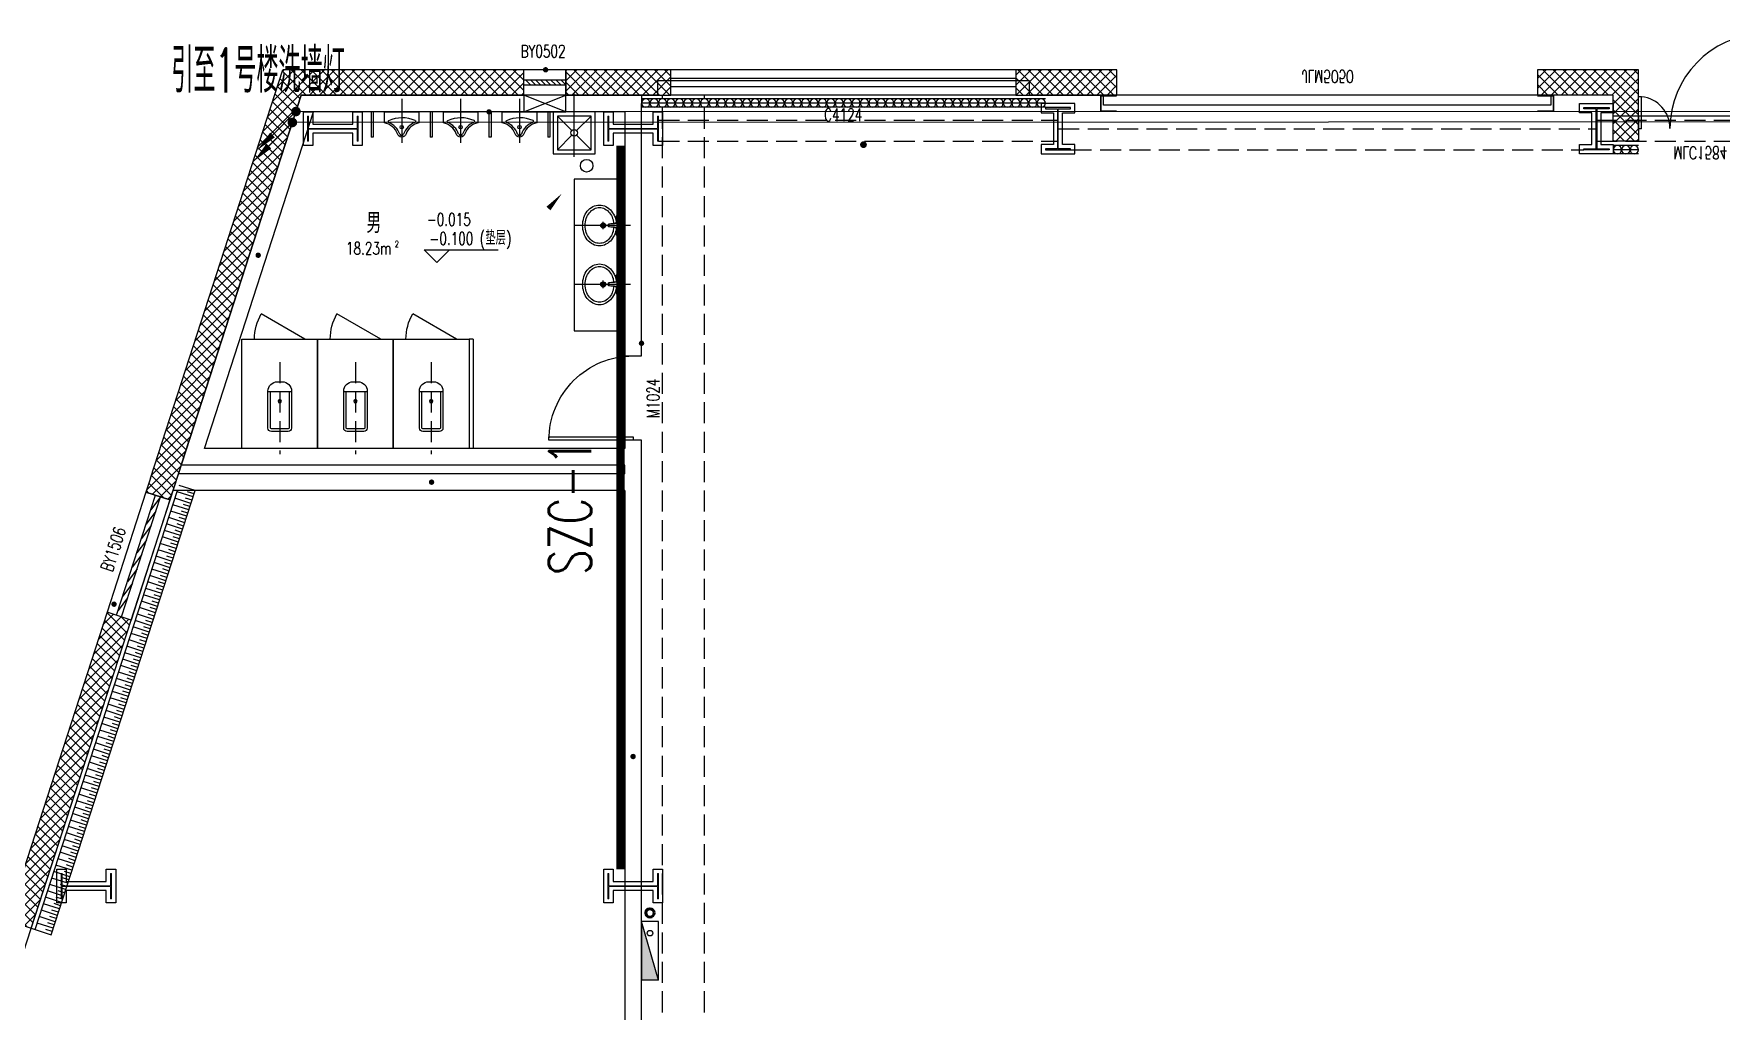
# Model space of a CAD drawing. Extents: x -474411 to 577939, y 0 to 1014176.
# Drawn here: x -234078 to -214020, y 821333 to 832948 of the extents above; entities that cross this region are included whole.
import ezdxf
from ezdxf.enums import TextEntityAlignment as Align

# ---------------------------------------------------------------- set-up
doc = ezdxf.new("R2010")
doc.units = 0
doc.header["$LTSCALE"] = 1000
doc.header["$MEASUREMENT"] = 0
for name, pattern in [('10平面$0$DASH', [0.35, 0.25, -0.1]), ('10平面$1$DOTE', [2.42, 2, -0.2, 0.02, -0.2]), ('CENTER', [2, 1.25, -0.25, 0.25, -0.25]), ('DASH', [0.35, 0.25, -0.1]), ('DOTE', [2.42, 2, -0.2, 0.02, -0.2])]:
    doc.linetypes.add(name, pattern=pattern)
doc.layers.get('Defpoints').update_dxf_attribs({"color": 210})
for name, color, linetype, lineweight in [('.灯具', 3, 'Continuous', 25), ('LG-ZF消防', 1, 'Continuous', 60), ('S-col', 2, 'Continuous', 0), ('THIN', 7, 'Continuous', 0), ('柱间支撑', 6, 'CENTER', 0)]:
    doc.layers.add(name, color=color, linetype=linetype, lineweight=lineweight)
for name, color, linetype in [('10平面$0$WINDOW', 4, 'Continuous'), ('10平面$0$WINDOW_TEXT', 7, 'Continuous'), ('10平面$1$A-AXIS-DOTE', 14, '10平面$1$DOTE'), ('A-AXIS-DOTE', 14, 'DOTE'), ('A-AXIS-DP', 126, 'Continuous'), ('A-AXIS-SYMB', 3, 'Continuous'), ('A-HATCH-2', 251, 'Continuous'), ('A-LIN-V', 9, 'Continuous'), ('A-SFCE', 30, 'Continuous'), ('A-WC', 223, 'Continuous'), ('A-WINDOW', 140, 'Continuous'), ('AS-WALL', 40, 'Continuous'), ('AS-结构边线层', 200, 'Continuous'), ('DIM_SYMB', 3, 'Continuous'), ('LWIRE', 4, 'Continuous'), ('PUB_HATCH', 8, 'Continuous'), ('PUB_TEXT', 7, 'Continuous'), ('SB_ZF消火栓', 10, 'Continuous'), ('建-房间', 7, 'Continuous'), ('建-标高', 3, 'Continuous'), ('建-窗', 4, 'Continuous'), ('建-门', 4, 'Continuous'), ('建-门窗编号', 7, 'Continuous'), ('照明-灯具', 3, 'Continuous')]:
    doc.layers.add(name, color=color, linetype=linetype)
doc.styles.add('10平面$0$_TCH_WINDOW', font='SIMPLEX', dxfattribs={"height": 3.5, "bigfont": 'GBCBIG'})
doc.styles.add('_TEL_DIM', font='SIMPLEX', dxfattribs={"width": 0.8, "height": 3.5, "bigfont": 'HZTXT'})
doc.styles.add('A-AREA', font='SIMPLEX', dxfattribs={"bigfont": 'GBCBIG'})
doc.styles.add('A-STANDARD', font='SIMPLEX', dxfattribs={"bigfont": 'GBCBIG'})
doc.styles.add('A-WIN-LABEL', font='SIMPLEX', dxfattribs={"bigfont": 'GBCBIG'})
doc.styles.get("Standard").update_dxf_attribs({"font": 'gbenor.shx', "bigfont": 'gbcbig.shx'})
doc.styles.add('TSSD_Rein', font='tj-romans1.shx', dxfattribs={"width": 0.7, "bigfont": 'tj-hztxt.shx'})
pattern_1 = [(45, (60, 0), (-60.000061, 60.000061), []), (135, (60, 0), (-60.000061, -60.000061), [])]

# ---------------------------------------------------------------- blocks, each defined once
blk = doc.blocks.new('厕卫')
at = {"layer": 'A-AXIS-DOTE', "color": 8, "linetype": 'DASH'}
blk.add_line((50, -823), (50, 272), dxfattribs=at)
at = {"layer": 'A-WC', "color": 8}
for p, q in [((-60, -40), (-60, -470)), ((150, -30), (-50, -30)), ((160, -470), (160, -40)), ((190, -470), (-90, -470)), ((350, -1097), (-170, -1397))]:
    blk.add_line(p, q, dxfattribs=at)
blk.add_lwpolyline([(-400, 203), (-400, -1097), (500, -1097), (500, 203)], close=True, dxfattribs=at)
blk.add_lwpolyline([(190, -40, 0.414214), (150, 0), (-50, 0, 0.414214), (-90, -40), (-90, -480, 0.414214), (20, -590), (80, -590, 0.414214), (190, -480)], format="xyb", close=True, dxfattribs=at)
blk.add_circle((50, -359), 20, dxfattribs=at)
for centre, radius, start, end in [((-50, -40), 10, 90, 180), ((150, -40), 10, 0, 90), ((350, -1097), 600, 180, 209.9999)]:
    blk.add_arc(centre, radius, start, end, dxfattribs=at)
for p in [(50, 0), (50, -359)]:
    blk.add_point(p, dxfattribs=at)
blk = doc.blocks.new('$lvtry$00000224')
at = {"color": 0}
for p, q in [((-363, 0), (-363, -300)), ((-338, 0), (-363, 0)), ((-338, 0), (-338, -300)), ((337, 0), (337, -300)), ((362, 0), (337, 0)), ((362, 0), (362, -300)), ((-338, -300), (-363, -300)), ((362, -300), (337, -300))]:
    blk.add_line(p, q, dxfattribs=at)
at = {"color": 0, "elevation": 0}
blk.add_lwpolyline([(-205, -131), (-205, 0), (205, 0), (205, -131, 0.268068), (51, -263, -0.317765), (0, -300, -0.317765), (-51, -263, 0.268068)], format="xyb", close=True, dxfattribs=at)
at = {"color": 0}
blk.add_circle((0, -182, 0), 20, dxfattribs=at)
for centre, radius, start, end in [((-152, -115, 0), 10, 114.1084, 248.1394), ((5, -466, 0), 395, 66.6675, 114.1084), ((-243, -341, 0), 233, 19.2639, 68.1394), ((243, -341, 0), 233, 110.4941, 160.7361), ((158, -113, 0), 10, 290.4941, 66.6675), ((0, -256, 0), 24, 199.2639, 269.4998), ((0, -256, 0), 24, 270.5002, 340.7361)]:
    blk.add_arc(centre, radius, start, end, dxfattribs=at)
blk.add_point((0, -182, 0), dxfattribs=at)
at = {"layer": 'A-AXIS-DOTE'}
blk.add_lwpolyline([(0, 153), (0, -367)], dxfattribs=at)
blk = doc.blocks.new('小便器')
at = {"layer": 'A-WC', "color": 8, "xscale": -1, "rotation": 89.99999999999999}
blk.add_blockref('$lvtry$00000224', (2044606, 1695654), dxfattribs=at)
blk = doc.blocks.new('45345')
at = {"layer": 'A-WC'}
h = blk.add_hatch(dxfattribs=at)
h.set_pattern_fill('ANSI31', color=8, scale=10)
h.set_pattern_definition([(30, (40598742844.535, 3385776346.45), (-7.9375, 13.74815), [])])
edge = h.paths.add_edge_path()
edge.add_arc((40598742441.347763, 3385774511.717568), 50, 0, 360)
at = {"layer": 'A-WC', "color": 8}
blk.add_circle((40598742441.347763, 3385774511.717568), 50, dxfattribs=at)
blk = doc.blocks.new('A$C34D37DA4')
at = {"color": 8, "ltscale": 0.5}
for points in [[(-250, -108), (250, -108), (250, 392), (-250, 392)], [(-200, -58), (200, -58), (200, 342), (-200, 342)]]:
    blk.add_lwpolyline(points, close=True, dxfattribs=at)
for points in [[(-200, 342), (-28, 171)], [(28, 171), (200, 342)], [(-200, -58), (-28, 114)], [(28, 114), (200, -58)]]:
    blk.add_lwpolyline(points, dxfattribs=at)
blk.add_circle((0, 142), 40, dxfattribs=at)
at = {"layer": 'A-AXIS-DOTE', "color": 8}
blk.add_lwpolyline([(0, 427), (0, -333)], dxfattribs=at)
blk = doc.blocks.new('10平面$0$$DorLib2D$00000126')
at = {"color": 0, "linetype": 'Continuous'}
for p, q in [((-0.532, 0.5), (-0.532, 0.9)), ((0.532, 0.9), (0.532, 0.5))]:
    blk.add_line(p, q, dxfattribs=at)
at = {"color": 0, "linetype": '10平面$0$DASH'}
for p, q in [((-0.532, 0.9), (0.532, 0.9)), ((-0.532, 0.5), (0.532, 0.5))]:
    blk.add_line(p, q, dxfattribs=at)
blk = doc.blocks.new('DOOR2DLIB$SYSLIB$00000123')
at = {"color": 0}
for p, q in [((0.475, -0.001), (0.475, 0.752)), ((0.475, 0.752), (0.5, 0.752)), ((0.5, -0.001), (0.5, 0.752)), ((-0.5, 0), (-0.5, 0.252)), ((-0.475, 0.252), (-0.5, 0.252)), ((-0.475, 0), (-0.475, 0.252)), ((-0.475, 0), (-0.5, 0)), ((0.475, -0.001), (0.5, -0.001))]:
    blk.add_line(p, q, dxfattribs=at)
for centre, radius, start, end in [((0.505, -0.002), 0.755, 92.2493, 179.7238), ((-0.501, 0.003), 0.251, 359.7899, 84.0974)]:
    blk.add_arc(centre, radius, start, end, dxfattribs=at)
blk = doc.blocks.new('G$C325EBD4F')
at = {"layer": 'PUB_HATCH'}
h = blk.add_hatch(dxfattribs=at)
h.set_pattern_fill('多孔材料', color=8, scale=30, style=0)
h.set_pattern_definition(pattern_1)
h.paths.add_polyline_path([(3700, -50), (3700, 250), (3400, 250)])
h = blk.add_hatch(dxfattribs=at)
h.set_pattern_fill('多孔材料', color=8, scale=30, style=0)
h.set_pattern_definition(pattern_1)
h.paths.add_polyline_path([(3700, -50), (3400, 250), (3400, -300), (3700, -600)])
h = blk.add_hatch(dxfattribs=at)
h.set_pattern_fill('多孔材料', color=8, scale=30, style=0)
h.set_pattern_definition(pattern_1)
h.paths.add_polyline_path([(5500, 250), (5200, 250), (5200, -50)])
h = blk.add_hatch(dxfattribs=at)
h.set_pattern_fill('多孔材料', color=8, scale=30, style=0)
h.set_pattern_definition(pattern_1)
h.paths.add_polyline_path([(5500, 250), (5200, -50), (5200, -600), (5500, -300)])
h = blk.add_hatch(dxfattribs=at)
h.set_pattern_fill('多孔材料', color=8, scale=30, style=0)
h.set_pattern_definition(pattern_1)
h.paths.add_polyline_path([(3700, -600), (3400, -300), (2500, -300), (2500, -600)])
h = blk.add_hatch(dxfattribs=at)
h.set_pattern_fill('多孔材料', color=8, scale=30, style=0)
h.set_pattern_definition(pattern_1)
h.paths.add_polyline_path([(6400, -300), (5500, -300), (5200, -600), (6400, -600)])
at = {"layer": '10平面$0$WINDOW', "color": 8}
blk.add_line((5200, -50), (3700, -50), dxfattribs=at)
at = {"layer": 'AS-WALL', "color": 8}
for p, q in [((3700, 250), (3400, 250)), ((3400, 250), (3400, -300)), ((3700, -50), (3700, 250)), ((5500, 250), (5200, 250)), ((5200, 250), (5200, -50)), ((5500, 250), (5500, -300)), ((3700, -50), (3700, -600)), ((5200, -50), (5200, -600)), ((3400, -300), (2500, -300)), ((2500, -600), (2500, -300)), ((6400, -300), (5500, -300)), ((6400, -600), (6400, -300)), ((3700, -600), (2500, -600)), ((6400, -600), (5200, -600))]:
    blk.add_line(p, q, dxfattribs=at)
at = {"layer": '10平面$0$WINDOW', "color": 8}
ref = blk.add_blockref('DOOR2DLIB$SYSLIB$00000123', (4450, 100), dxfattribs=dict(at, xscale=-1500, yscale=1500, zscale=300, rotation=180.0000000000445))
ref.add_attrib('A', 'MLC1584', (4117, 313), dxfattribs={"layer": '10平面$0$WINDOW_TEXT', "ltscale": 500, "height": 148.8, "style": '10平面$0$_TCH_WINDOW', "width": 0.705882})
ref = blk.add_blockref('10平面$0$$DorLib2D$00000126', (0, -450), dxfattribs=dict(at, xscale=5000, yscale=-300, zscale=300, rotation=180.0000000000008))
ref.add_attrib('A', 'JLM5050', (-301, -594), dxfattribs={"layer": '10平面$0$WINDOW_TEXT', "ltscale": 500, "height": 148.8, "style": '10平面$0$_TCH_WINDOW', "width": 0.705882})
blk = doc.blocks.new('43243')
at = {"layer": 'AS-结构边线层', "color": 8}
for points in [[(-230898, 832220), (-254254, 760236)], [(-182304, 832220), (-189244, 832220), (-189244, 832390), (-195964, 832390), (-195964, 832220), (-196704, 832220), (-196704, 831970), (-198804, 831970), (-198804, 832220), (-199544, 832220), (-199544, 832390), (-212464, 832390), (-212464, 832220), (-213204, 832220), (-213204, 831970), (-215304, 831970), (-215304, 832220), (-222244, 832220), (-222244, 832390), (-226664, 832390), (-226664, 832220), (-230898, 832220)]]:
    blk.add_lwpolyline(points, dxfattribs=at)
blk = doc.blocks.new('w4234324')
at = {"layer": 'A-AXIS-DP', "color": 8}
for points in [[(-221754, 832070), (-222054, 832070), (-222054, 832058), (-221908, 832058), (-221908, 831582), (-222054, 831582), (-222054, 831570), (-221754, 831570), (-221754, 831582), (-221900, 831582), (-221900, 832058), (-221754, 832058), (-221754, 832070)], [(-215654, 832070), (-215354, 832070), (-215354, 832058), (-215500, 832058), (-215500, 831582), (-215354, 831582), (-215354, 831570), (-215654, 831570), (-215654, 831582), (-215508, 831582), (-215508, 832058), (-215654, 832058), (-215654, 832070)]]:
    blk.add_lwpolyline(points, close=True, dxfattribs=at)
at = {"layer": 'A-HATCH-2', "color": 8}
for points in [[(-221704, 832120), (-222104, 832120), (-222104, 832008), (-221958, 832008), (-221958, 831632), (-222104, 831632), (-222104, 831520), (-221704, 831520), (-221704, 831632), (-221850, 831632), (-221850, 832008), (-221704, 832008)], [(-215704, 832120), (-215304, 832120), (-215304, 832008), (-215450, 832008), (-215450, 831632), (-215304, 831632), (-215304, 831520), (-215704, 831520), (-215704, 831632), (-215558, 831632), (-215558, 832008), (-215704, 832008)], [(-230873, 831620), (-230873, 832020), (-230761, 832020), (-230761, 831874), (-230285, 831874), (-230285, 832020), (-230173, 832020), (-230173, 831620), (-230285, 831620), (-230285, 831766), (-230761, 831766), (-230761, 831620)], [(-227304, 831620), (-227304, 832020), (-227192, 832020), (-227192, 831874), (-226716, 831874), (-226716, 832020), (-226604, 832020), (-226604, 831620), (-226716, 831620), (-226716, 831766), (-227192, 831766), (-227192, 831620)], [(-233804, 822620), (-233804, 823020), (-233692, 823020), (-233692, 822874), (-233216, 822874), (-233216, 823020), (-233104, 823020), (-233104, 822620), (-233216, 822620), (-233216, 822766), (-233692, 822766), (-233692, 822620)], [(-227304, 822620), (-227304, 823020), (-227192, 823020), (-227192, 822874), (-226716, 822874), (-226716, 823020), (-226604, 823020), (-226604, 822620), (-226716, 822620), (-226716, 822766), (-227192, 822766), (-227192, 822620)]]:
    blk.add_lwpolyline(points, close=True, dxfattribs=at)
at = {"layer": 'S-col', "color": 8}
for points in [[(-230823, 831670), (-230823, 831970), (-230811, 831970), (-230811, 831824), (-230235, 831824), (-230235, 831970), (-230223, 831970), (-230223, 831670), (-230235, 831670), (-230235, 831816), (-230811, 831816), (-230811, 831670)], [(-227254, 831670), (-227254, 831970), (-227242, 831970), (-227242, 831824), (-226666, 831824), (-226666, 831970), (-226654, 831970), (-226654, 831670), (-226666, 831670), (-226666, 831816), (-227242, 831816), (-227242, 831670)], [(-233754, 822670), (-233754, 822970), (-233742, 822970), (-233742, 822824), (-233166, 822824), (-233166, 822970), (-233154, 822970), (-233154, 822670), (-233166, 822670), (-233166, 822816), (-233742, 822816), (-233742, 822670)], [(-227254, 822670), (-227254, 822970), (-227242, 822970), (-227242, 822824), (-226666, 822824), (-226666, 822970), (-226654, 822970), (-226654, 822670), (-226666, 822670), (-226666, 822816), (-227242, 822816), (-227242, 822670)]]:
    blk.add_lwpolyline(points, close=True, dxfattribs=at)
blk = doc.blocks.new('343243')
at = {"layer": '10平面$1$A-AXIS-DOTE', "color": 8}
blk.add_lwpolyline([(-137039, 783550), (-137039, 784210)], dxfattribs=at)
at = {"layer": 'A-WC', "color": 8}
for p, q in [((-137039, 783830), (-137039, 783920)), ((-137176, 783694), (-137103, 783694)), ((-137139, 783657), (-137139, 783731)), ((-137084, 783875), (-136994, 783875)), ((-137071, 783707), (-137056, 783814)), ((-137064, 783668), (-137071, 783707)), ((-137064, 783668), (-137056, 783814)), ((-137063, 783687), (-137015, 783687)), ((-137056, 783814), (-137022, 783814)), ((-137056, 783804), (-137022, 783804)), ((-137014, 783668), (-137022, 783814)), ((-137008, 783707), (-137022, 783814)), ((-137014, 783668), (-137008, 783707)), ((-136976, 783694), (-136903, 783694)), ((-136939, 783657), (-136939, 783731)), ((-137064, 783668), (-137014, 783668))]:
    blk.add_line(p, q, dxfattribs=at)
for points in [[(-137069, 783721, -0.055034), (-137132, 783735, -0.088849), (-137208, 783776, -0.104988), (-137263, 783843, -0.12017), (-137282, 783920, -0.12017), (-137263, 783997, -0.104988), (-137208, 784064, -0.088849), (-137132, 784105, -0.080052), (-137039, 784120, -0.080052)], [(-137065, 783751, -0.056066), (-137123, 783763, -0.088849), (-137190, 783800, -0.104988), (-137237, 783857, -0.12017), (-137252, 783920, -0.12017), (-137237, 783983, -0.104988), (-137190, 784040, -0.088849), (-137123, 784077, -0.080052), (-137039, 784090, -0.080052)], [(-137039, 784120, -0.080052), (-136946, 784105, -0.088849), (-136870, 784064, -0.104988), (-136815, 783997, -0.12017), (-136796, 783920, -0.12017), (-136815, 783843, -0.104988), (-136870, 783776, -0.088849), (-136946, 783735, -0.055034), (-137010, 783721, -0.080052)], [(-137039, 784090, -0.080052), (-136956, 784077, -0.088849), (-136889, 784040, -0.104988), (-136842, 783983, -0.12017), (-136826, 783920, -0.12017), (-136842, 783857, -0.104988), (-136889, 783800, -0.088849), (-136956, 783763, -0.056066), (-137014, 783751, -0.080052)]]:
    blk.add_lwpolyline(points, format="xyb", dxfattribs=at)
for centre, radius in [((-137039, 783875), 30), ((-137039, 783875), 20), ((-137139, 783694), 25), ((-137139, 783694), 15), ((-136939, 783694), 25), ((-136939, 783694), 15)]:
    blk.add_circle(centre, radius, dxfattribs=at)
for centre, start, end in [((-137040, 783695), 80.5252, 279.4748), ((-137038, 783695), 260.5252, 99.4748)]:
    blk.add_arc(centre, 7.19, start, end, dxfattribs=at)
blk = doc.blocks.new('34242343243')
at = {"color": 8}
for p, q in [((-226754, 832174), (-226854, 832174)), ((-226754, 832124), (-226854, 832124)), ((-226754, 832074), (-226854, 832074)), ((-226654, 832174), (-226754, 832174)), ((-226654, 832124), (-226754, 832124)), ((-226654, 832074), (-226754, 832074)), ((-226554, 832174), (-226654, 832174)), ((-226554, 832124), (-226654, 832124)), ((-226554, 832074), (-226654, 832074)), ((-226454, 832174), (-226554, 832174)), ((-226454, 832124), (-226554, 832124)), ((-226454, 832074), (-226554, 832074)), ((-226354, 832174), (-226454, 832174)), ((-226354, 832124), (-226454, 832124)), ((-226354, 832074), (-226454, 832074)), ((-226254, 832174), (-226354, 832174)), ((-226254, 832124), (-226354, 832124)), ((-226254, 832074), (-226354, 832074)), ((-226154, 832174), (-226254, 832174)), ((-226154, 832124), (-226254, 832124)), ((-226154, 832074), (-226254, 832074)), ((-226054, 832174), (-226154, 832174)), ((-226054, 832124), (-226154, 832124)), ((-226054, 832074), (-226154, 832074)), ((-225954, 832174), (-226054, 832174)), ((-225954, 832124), (-226054, 832124)), ((-225954, 832074), (-226054, 832074)), ((-225854, 832174), (-225954, 832174)), ((-225854, 832124), (-225954, 832124)), ((-225854, 832074), (-225954, 832074)), ((-225754, 832174), (-225854, 832174)), ((-225754, 832124), (-225854, 832124)), ((-225754, 832074), (-225854, 832074)), ((-225654, 832174), (-225754, 832174)), ((-225654, 832124), (-225754, 832124)), ((-225654, 832074), (-225754, 832074)), ((-225554, 832174), (-225654, 832174)), ((-225554, 832124), (-225654, 832124)), ((-225554, 832074), (-225654, 832074)), ((-225454, 832174), (-225554, 832174)), ((-225454, 832124), (-225554, 832124)), ((-225454, 832074), (-225554, 832074)), ((-225354, 832174), (-225454, 832174)), ((-225354, 832124), (-225454, 832124)), ((-225354, 832074), (-225454, 832074)), ((-225254, 832174), (-225354, 832174)), ((-225254, 832124), (-225354, 832124)), ((-225254, 832074), (-225354, 832074)), ((-225154, 832174), (-225254, 832174)), ((-225154, 832124), (-225254, 832124)), ((-225154, 832074), (-225254, 832074)), ((-225054, 832174), (-225154, 832174)), ((-225054, 832124), (-225154, 832124)), ((-225054, 832074), (-225154, 832074)), ((-224954, 832174), (-225054, 832174)), ((-224954, 832124), (-225054, 832124)), ((-224954, 832074), (-225054, 832074)), ((-224854, 832174), (-224954, 832174)), ((-224854, 832124), (-224954, 832124)), ((-224854, 832074), (-224954, 832074)), ((-224754, 832174), (-224854, 832174)), ((-224754, 832124), (-224854, 832124)), ((-224754, 832074), (-224854, 832074)), ((-224654, 832174), (-224754, 832174)), ((-224654, 832124), (-224754, 832124)), ((-224654, 832074), (-224754, 832074)), ((-224554, 832174), (-224654, 832174)), ((-224554, 832124), (-224654, 832124)), ((-224554, 832074), (-224654, 832074)), ((-224454, 832174), (-224554, 832174)), ((-224454, 832124), (-224554, 832124)), ((-224454, 832074), (-224554, 832074)), ((-224354, 832174), (-224454, 832174)), ((-224354, 832124), (-224454, 832124)), ((-224354, 832074), (-224454, 832074)), ((-224254, 832174), (-224354, 832174)), ((-224254, 832124), (-224354, 832124)), ((-224254, 832074), (-224354, 832074)), ((-224154, 832174), (-224254, 832174)), ((-224154, 832124), (-224254, 832124)), ((-224154, 832074), (-224254, 832074)), ((-224054, 832174), (-224154, 832174)), ((-224054, 832124), (-224154, 832124)), ((-224054, 832074), (-224154, 832074)), ((-223954, 832174), (-224054, 832174)), ((-223954, 832124), (-224054, 832124)), ((-223954, 832074), (-224054, 832074)), ((-223854, 832174), (-223954, 832174)), ((-223854, 832124), (-223954, 832124)), ((-223854, 832074), (-223954, 832074)), ((-223754, 832174), (-223854, 832174)), ((-223754, 832124), (-223854, 832124)), ((-223754, 832074), (-223854, 832074)), ((-223654, 832174), (-223754, 832174)), ((-223654, 832124), (-223754, 832124)), ((-223654, 832074), (-223754, 832074)), ((-223554, 832174), (-223654, 832174)), ((-223554, 832124), (-223654, 832124)), ((-223554, 832074), (-223654, 832074)), ((-223454, 832174), (-223554, 832174)), ((-223454, 832124), (-223554, 832124)), ((-223454, 832074), (-223554, 832074)), ((-223354, 832174), (-223454, 832174)), ((-223354, 832124), (-223454, 832124)), ((-223354, 832074), (-223454, 832074)), ((-223254, 832174), (-223354, 832174)), ((-223254, 832124), (-223354, 832124)), ((-223254, 832074), (-223354, 832074)), ((-223154, 832174), (-223254, 832174)), ((-223154, 832124), (-223254, 832124)), ((-223154, 832074), (-223254, 832074)), ((-223054, 832174), (-223154, 832174)), ((-223054, 832124), (-223154, 832124)), ((-223054, 832074), (-223154, 832074)), ((-222954, 832174), (-223054, 832174)), ((-222954, 832124), (-223054, 832124)), ((-222954, 832074), (-223054, 832074)), ((-222854, 832174), (-222954, 832174)), ((-222854, 832124), (-222954, 832124)), ((-222854, 832074), (-222954, 832074)), ((-222754, 832174), (-222854, 832174)), ((-222754, 832124), (-222854, 832124)), ((-222754, 832074), (-222854, 832074)), ((-222654, 832174), (-222754, 832174)), ((-222654, 832124), (-222754, 832124)), ((-222654, 832074), (-222754, 832074)), ((-222554, 832174), (-222654, 832174)), ((-222554, 832124), (-222654, 832124)), ((-222554, 832074), (-222654, 832074)), ((-222454, 832174), (-222554, 832174)), ((-222454, 832124), (-222554, 832124)), ((-222454, 832074), (-222554, 832074)), ((-222354, 832174), (-222454, 832174)), ((-222354, 832124), (-222454, 832124)), ((-222354, 832074), (-222454, 832074)), ((-222254, 832174), (-222354, 832174)), ((-222254, 832124), (-222354, 832124)), ((-222254, 832074), (-222354, 832074)), ((-222154, 832174), (-222254, 832174)), ((-222154, 832124), (-222254, 832124)), ((-222154, 832074), (-222254, 832074)), ((-222054, 832174), (-222154, 832174)), ((-222054, 832124), (-222154, 832124)), ((-222054, 832074), (-222154, 832074)), ((-215204, 831620), (-215304, 831620)), ((-215204, 831570), (-215304, 831570)), ((-215204, 831520), (-215304, 831520)), ((-215104, 831620), (-215204, 831620)), ((-215104, 831570), (-215204, 831570)), ((-215104, 831520), (-215204, 831520)), ((-215004, 831620), (-215104, 831620)), ((-215004, 831570), (-215104, 831570)), ((-215004, 831520), (-215104, 831520)), ((-232210, 827367), (-232400, 827429)), ((-232185, 827444), (-232375, 827505)), ((-232160, 827520), (-232350, 827582)), ((-232197, 827405), (-232273, 827430)), ((-232173, 827482), (-232249, 827506)), ((-232259, 827214), (-232450, 827276)), ((-232235, 827291), (-232425, 827352)), ((-232247, 827252), (-232323, 827277)), ((-232222, 827329), (-232298, 827353)), ((-232334, 826985), (-232524, 827046)), ((-232309, 827061), (-232499, 827123)), ((-232284, 827138), (-232474, 827199)), ((-232321, 827023), (-232398, 827048)), ((-232297, 827099), (-232373, 827124)), ((-232272, 827176), (-232348, 827201)), ((-232408, 826755), (-232599, 826817)), ((-232384, 826832), (-232574, 826893)), ((-232359, 826908), (-232549, 826970)), ((-232396, 826793), (-232472, 826818)), ((-232371, 826870), (-232447, 826895)), ((-232346, 826946), (-232422, 826971)), ((-232458, 826602), (-232648, 826664)), ((-232433, 826679), (-232623, 826740)), ((-232446, 826640), (-232522, 826665)), ((-232421, 826717), (-232497, 826742)), ((-232532, 826373), (-232723, 826435)), ((-232508, 826449), (-232698, 826511)), ((-232483, 826526), (-232673, 826587)), ((-232520, 826411), (-232596, 826436)), ((-232495, 826488), (-232571, 826512)), ((-232470, 826564), (-232546, 826589)), ((-232582, 826220), (-232772, 826282)), ((-232557, 826296), (-232747, 826358)), ((-232570, 826258), (-232646, 826283)), ((-232545, 826335), (-232621, 826359)), ((-232656, 825990), (-232847, 826052)), ((-232632, 826067), (-232822, 826129)), ((-232607, 826143), (-232797, 826205)), ((-232644, 826029), (-232720, 826053)), ((-232619, 826105), (-232695, 826130)), ((-232594, 826182), (-232671, 826206)), ((-232731, 825761), (-232921, 825823)), ((-232706, 825837), (-232896, 825899)), ((-232681, 825914), (-232872, 825976)), ((-232719, 825799), (-232795, 825824)), ((-232694, 825876), (-232770, 825900)), ((-232669, 825952), (-232745, 825977)), ((-232781, 825608), (-232971, 825670)), ((-232756, 825684), (-232946, 825746)), ((-232768, 825646), (-232844, 825671)), ((-232743, 825723), (-232819, 825747)), ((-232855, 825379), (-233045, 825440)), ((-232830, 825455), (-233020, 825517)), ((-232805, 825532), (-232996, 825593)), ((-232843, 825417), (-232919, 825441)), ((-232818, 825493), (-232894, 825518)), ((-232793, 825570), (-232869, 825594)), ((-232929, 825149), (-233120, 825211)), ((-232905, 825226), (-233095, 825287)), ((-232880, 825302), (-233070, 825364)), ((-232917, 825187), (-232993, 825212)), ((-232892, 825264), (-232968, 825289)), ((-232867, 825340), (-232944, 825365)), ((-232979, 824996), (-233169, 825058)), ((-232954, 825073), (-233144, 825134)), ((-232967, 825034), (-233043, 825059)), ((-232942, 825111), (-233018, 825136)), ((-233054, 824767), (-233244, 824828)), ((-233029, 824843), (-233219, 824905)), ((-233004, 824920), (-233194, 824981)), ((-233041, 824805), (-233117, 824830)), ((-233016, 824881), (-233092, 824906)), ((-232991, 824958), (-233068, 824983)), ((-233103, 824614), (-233293, 824675)), ((-233078, 824690), (-233269, 824752)), ((-233091, 824652), (-233167, 824677)), ((-233066, 824728), (-233142, 824753)), ((-233178, 824384), (-233368, 824446)), ((-233153, 824461), (-233343, 824523)), ((-233128, 824537), (-233318, 824599)), ((-233165, 824423), (-233241, 824447)), ((-233140, 824499), (-233216, 824524)), ((-233116, 824576), (-233192, 824600)), ((-233252, 824155), (-233442, 824217)), ((-233227, 824231), (-233417, 824293)), ((-233202, 824308), (-233393, 824370)), ((-233240, 824193), (-233316, 824218)), ((-233215, 824270), (-233291, 824294)), ((-233190, 824346), (-233266, 824371)), ((-233302, 824002), (-233492, 824064)), ((-233277, 824078), (-233467, 824140)), ((-233289, 824040), (-233365, 824065)), ((-233264, 824117), (-233341, 824141)), ((-233376, 823772), (-233566, 823834)), ((-233351, 823849), (-233542, 823911)), ((-233326, 823925), (-233517, 823987)), ((-233364, 823811), (-233440, 823835)), ((-233339, 823887), (-233415, 823912)), ((-233314, 823964), (-233390, 823988)), ((-233451, 823543), (-233641, 823605)), ((-233426, 823619), (-233616, 823681)), ((-233401, 823696), (-233591, 823758)), ((-233438, 823581), (-233514, 823606)), ((-233413, 823658), (-233489, 823682)), ((-233389, 823734), (-233465, 823759)), ((-233500, 823390), (-233690, 823452)), ((-233475, 823467), (-233666, 823528)), ((-233488, 823428), (-233564, 823453)), ((-233463, 823505), (-233539, 823529)), ((-233575, 823161), (-233765, 823222)), ((-233550, 823237), (-233740, 823299)), ((-233525, 823314), (-233715, 823375)), ((-233562, 823199), (-233638, 823224)), ((-233537, 823275), (-233614, 823300)), ((-233513, 823352), (-233589, 823377)), ((-233624, 823008), (-233815, 823069)), ((-233599, 823084), (-233790, 823146)), ((-233612, 823046), (-233688, 823071)), ((-233587, 823122), (-233663, 823147)), ((-233699, 822778), (-233889, 822840)), ((-233674, 822855), (-233864, 822916)), ((-233649, 822931), (-233839, 822993)), ((-233686, 822816), (-233762, 822841)), ((-233661, 822893), (-233738, 822918)), ((-233637, 822969), (-233713, 822994)), ((-233773, 822549), (-233963, 822610)), ((-233748, 822625), (-233939, 822687)), ((-233724, 822702), (-233914, 822763)), ((-233761, 822587), (-233837, 822612)), ((-233736, 822663), (-233812, 822688)), ((-233711, 822740), (-233787, 822765)), ((-233823, 822396), (-234013, 822458)), ((-233798, 822472), (-233988, 822534)), ((-233810, 822434), (-233886, 822459)), ((-233786, 822511), (-233862, 822535)), ((-233848, 822319), (-234038, 822381)), ((-233860, 822281), (-233936, 822306)), ((-233835, 822358), (-233911, 822382))]:
    blk.add_line(p, q, dxfattribs=at)
at = {"color": 8, "extrusion": (0, 0, -1)}
for centre, major_axis, start_param, end_param in [((-226804, 832124), (50, 0.2), 3.145473, 9.428658), ((-226704, 832124), (50, 0.2), 3.145473, 9.428658), ((-226604, 832124), (50, 0.2), 3.145473, 9.428658), ((-226504, 832124), (50, 0.2), 3.145473, 9.428658), ((-226404, 832124), (50, 0.2), 3.145473, 9.428658), ((-226304, 832124), (50, 0.2), 3.145473, 9.428658), ((-226204, 832124), (50, 0.2), 3.145473, 9.428658), ((-226104, 832124), (50, 0.2), 3.145473, 9.428658), ((-226004, 832124), (50, 0.2), 3.145473, 9.428658), ((-225904, 832124), (50, 0.2), 3.145473, 9.428658), ((-225804, 832124), (50, 0.2), 3.145473, 9.428658), ((-225704, 832124), (50, 0.2), 3.145473, 9.428658), ((-225604, 832124), (50, 0.2), 3.145473, 9.428658), ((-225504, 832124), (50, 0.2), 3.145473, 9.428658), ((-225404, 832124), (50, 0.2), 3.145473, 9.428658), ((-225304, 832124), (50, 0.2), 3.145473, 9.428658), ((-225204, 832124), (50, 0.2), 3.145473, 9.428658), ((-225104, 832124), (50, 0.2), 3.145473, 9.428658), ((-225004, 832124), (50, 0.2), 3.145473, 9.428658), ((-224904, 832124), (50, 0.2), 3.145473, 9.428658), ((-224804, 832124), (50, 0.2), 3.145473, 9.428658), ((-224704, 832124), (50, 0.2), 3.145473, 9.428658), ((-224604, 832124), (50, 0.2), 3.145473, 9.428658), ((-224504, 832124), (50, 0.2), 3.145473, 9.428658), ((-224404, 832124), (50, 0.2), 3.145473, 9.428658), ((-224304, 832124), (50, 0.2), 3.145473, 9.428658), ((-224204, 832124), (50, 0.2), 3.145473, 9.428658), ((-224104, 832124), (50, 0.2), 3.145473, 9.428658), ((-224004, 832124), (50, 0.2), 3.145473, 9.428658), ((-223904, 832124), (50, 0.2), 3.145473, 9.428658), ((-223804, 832124), (50, 0.2), 3.145473, 9.428658), ((-223704, 832124), (50, 0.2), 3.145473, 9.428658), ((-223604, 832124), (50, 0.2), 3.145473, 9.428658), ((-223504, 832124), (50, 0.2), 3.145473, 9.428658), ((-223404, 832124), (50, 0.2), 3.145473, 9.428658), ((-223304, 832124), (50, 0.2), 3.145473, 9.428658), ((-223204, 832124), (50, 0.2), 3.145473, 9.428658), ((-223104, 832124), (50, 0.2), 3.145473, 9.428658), ((-223004, 832124), (50, 0.2), 3.145473, 9.428658), ((-222904, 832124), (50, 0.2), 3.145473, 9.428658), ((-222804, 832124), (50, 0.2), 3.145473, 9.428658), ((-222704, 832124), (50, 0.2), 3.145473, 9.428658), ((-222604, 832124), (50, 0.2), 3.145473, 9.428658), ((-222504, 832124), (50, 0.2), 3.145473, 9.428658), ((-222404, 832124), (50, 0.2), 3.145473, 9.428658), ((-222304, 832124), (50, 0.2), 3.145473, 9.428658), ((-222204, 832124), (50, 0.2), 3.145473, 9.428658), ((-222104, 832124), (50, 0.2), 3.145473, 9.428658), ((-215254, 831570), (0, 50), -1.570771, 4.712414), ((-215154, 831570), (0, 50), -1.570771, 4.712414), ((-215054, 831570), (0, 50), -1.570771, 4.712414)]:
    blk.add_ellipse(centre, major_axis=major_axis, ratio=1, start_param=start_param, end_param=end_param, dxfattribs=at)
at = {"layer": 'A-LIN-V', "color": 8}
for p, q in [((-234063, 822305), (-232370, 827520)), ((-233872, 822243), (-232160, 827520)), ((-234063, 822305), (-233872, 822243))]:
    blk.add_line(p, q, dxfattribs=at)
at = {"layer": 'A-SFCE', "color": 8, "const_width": 20}
for points in [[(-221205, 832210), (-221395, 832210), (-221395, 832030), (-221205, 832030)], [(-216205, 832210), (-216015, 832210), (-216015, 832030), (-216205, 832030)]]:
    blk.add_lwpolyline(points, dxfattribs=at)
at = {"layer": 'Defpoints', "color": 8}
for p in [(-232185, 827444), (-232259, 827214), (-232235, 827291), (-232210, 827367), (-232309, 827061), (-232284, 827138), (-232384, 826832), (-232359, 826908), (-232334, 826985), (-232433, 826679), (-232408, 826755), (-232508, 826449), (-232483, 826526), (-232458, 826602), (-232582, 826220), (-232557, 826296), (-232532, 826373), (-232632, 826067), (-232607, 826143), (-232706, 825837), (-232681, 825914), (-232656, 825990), (-232781, 825608), (-232756, 825684), (-232731, 825761), (-232830, 825455), (-232805, 825532), (-232905, 825226), (-232880, 825302), (-232855, 825379), (-232954, 825073), (-232929, 825149), (-233029, 824843), (-233004, 824920), (-232979, 824996), (-233103, 824614), (-233078, 824690), (-233054, 824767), (-233153, 824461), (-233128, 824537), (-233227, 824231), (-233202, 824308), (-233178, 824384), (-233277, 824078), (-233252, 824155), (-233351, 823849), (-233326, 823925), (-233302, 824002), (-233426, 823619), (-233401, 823696), (-233376, 823772), (-233475, 823467), (-233451, 823543), (-233550, 823237), (-233525, 823314), (-233500, 823390), (-233624, 823008), (-233599, 823084), (-233575, 823161), (-233674, 822855), (-233649, 822931), (-233748, 822625), (-233724, 822702), (-233699, 822778), (-233798, 822472), (-233773, 822549), (-233872, 822243), (-233848, 822319), (-233823, 822396)]:
    blk.add_point(p, dxfattribs=at)
blk = doc.blocks.new('234243242332')
at = {"layer": 'SB_ZF消火栓'}
blk.add_hatch(color=8, dxfattribs=at).paths.add_polyline_path([(-226854, 822401), (-226854, 821701), (-226654, 821701)])
at = {"layer": 'LG-ZF消防', "color": 8, "linetype": 'Continuous'}
blk.add_circle((-226754, 822501), 50, dxfattribs=at)
at = {"layer": 'SB_ZF消火栓', "color": 8}
for p, q in [((-226654, 822401), (-226854, 822401)), ((-226854, 822401), (-226854, 821701)), ((-226654, 821701), (-226854, 822401)), ((-226654, 821701), (-226654, 822401)), ((-226654, 821701), (-226854, 821701))]:
    blk.add_line(p, q, dxfattribs=at)
blk.add_circle((-226754, 822261), 32.5, dxfattribs=at)
blk = doc.blocks.new('*U29')
at = {"color": 0}
blk.add_lwpolyline([(500, 0), (500, 1000), (460, 1000), (460, 0)], close=True, dxfattribs=at)
blk.add_arc((500, 0), 1000, 90, 180, dxfattribs=at)
blk = doc.blocks.new('*U28')
at = {"color": 0, "xscale": 0.001, "yscale": 0.001, "zscale": 0.001}
blk.add_blockref('*U29', (0, 0), dxfattribs=at)
blk = doc.blocks.new('WINDOW2DLIB$DYNSTYLE$00000005')
at = {"color": 0}
for points in [[(-0.5, 0.5), (-0.5, -0.5)], [(-0.5, 0.5), (0.5, 0.5)], [(0.5, -0.5), (0.5, 0.5)], [(0.5, 0.1667), (-0.5, 0.1667)], [(0.5, -0.1667), (-0.5, -0.1667)], [(-0.5, -0.5), (0.5, -0.5)]]:
    blk.add_lwpolyline(points, dxfattribs=at)
blk = doc.blocks.new('*U71')
at = {"color": 0}
for p, q in [((-250, 150), (250, 150)), ((250, 30), (-250, 30)), ((-250, -30), (-190, 30)), ((-190, -30), (-130, 30)), ((-130, -30), (-70, 30)), ((-70, -30), (-10, 30)), ((-10, -30), (50, 30)), ((50, -30), (110, 30)), ((110, -30), (170, 30)), ((170, -30), (230, 30)), ((250, -30), (-250, -30)), ((-250, -150), (250, -150))]:
    blk.add_line(p, q, dxfattribs=at)
for points in [[(-250, -150), (-250, 150)], [(250, -150), (250, 150)]]:
    blk.add_lwpolyline(points, dxfattribs=at)
blk = doc.blocks.new('*U70')
at = {"color": 0, "xscale": 0.001999999996058992, "yscale": 0.003333333333333334, "zscale": 0.001999999996058992}
blk.add_blockref('*U71', (0, 0), dxfattribs=at)
blk = doc.blocks.new('$TelecSys$00000080')
for p, q in [((-0.7, -0.7), (0, 0)), ((0.104, 0.104), (0.104, 0.104)), ((-0.104, -0.104), (-0.104, -0.104))]:
    blk.add_line(p, q)
at = {"const_width": 0.142}
blk.add_lwpolyline([(0.071, 0, 1), (-0.071, 0, 1)], format="xyb", close=True, dxfattribs=at)
blk.add_solid([(-0.63, -0.77), (-0.77, -0.63), (-1.15, -1.15)])
at = {"width": 0.8, "flags": 9}
blk.add_attdef('A', (0, 0), '', height=0.00002, rotation=180, dxfattribs=at)

msp = doc.modelspace()

# ---------------------------------------------------------------- hatches: boundary and pattern name
at = {"layer": 'PUB_HATCH'}
h = msp.add_hatch(dxfattribs=at)
h.set_pattern_fill('多孔材料', color=8, scale=30, style=0)
h.set_pattern_definition(pattern_1)
h.paths.add_polyline_path([(-232690.9, 827666.3), (-232405.6, 827573.7), (-230898, 832220), (-231116.1, 832520)])
h = msp.add_hatch(dxfattribs=at)
h.set_pattern_fill('多孔材料', color=8, scale=30, style=0)
h.set_pattern_definition(pattern_1)
h.paths.add_polyline_path([(-230898, 832220), (-228254.2, 832220), (-228254.2, 832520), (-231116.1, 832520)])
h = msp.add_hatch(dxfattribs=at)
h.set_pattern_fill('多孔材料', color=8, scale=30, style=0)
h.set_pattern_definition(pattern_1)
h.paths.add_polyline_path([(-226954.2, 832520), (-227754.2, 832520), (-227754.2, 832220), (-226954.2, 832220)])
h = msp.add_hatch(dxfattribs=at)
h.set_pattern_fill('多孔材料', color=8, scale=30, style=0)
h.set_pattern_definition(pattern_1)
h.paths.add_polyline_path([(-226954.2, 832220), (-226504.2, 832220), (-226504.2, 832520), (-226954.2, 832520)])
h = msp.add_hatch(dxfattribs=at)
h.set_pattern_fill('多孔材料', color=8, scale=30, style=0)
h.set_pattern_definition(pattern_1)
h.paths.add_polyline_path([(-221204.2, 832520), (-222404.2, 832520), (-222404.2, 832220), (-221204.2, 832220)])
h = msp.add_hatch(dxfattribs=at)
h.set_pattern_fill('多孔材料', color=8, scale=30, style=0)
h.set_pattern_definition(pattern_1)
h.paths.add_polyline_path([(-232690.9, 827666.3), (-232744.4, 827501.4), (-232459.1, 827408.8), (-232405.6, 827573.7)])
h = msp.add_hatch(dxfattribs=at)
h.set_pattern_fill('多孔材料', color=8, scale=30, style=0)
h.set_pattern_definition(pattern_1)
h.paths.add_polyline_path([(-234110.2, 822320), (-232922, 825982.1), (-233207.4, 826074.6), (-234395.6, 822412.6)])

# ---------------------------------------------------------------- linework, layer by layer
at = {"layer": 'A-AXIS-SYMB', "color": 8}
for points, const_width in [([(-227986.3, 832506.1, 1), (-228002.1, 832533.9, 1)], 32), ([(-224215.8, 831650, 1), (-224215.8, 831610, 1)], 40), ([(-233113.9, 826157.7, 1), (-233134.5, 826182.3, 1)], 32)]:
    msp.add_lwpolyline(points, format="xyb", close=True, dxfattribs=dict(at, const_width=const_width))
at = {"layer": 'A-HATCH-2', "color": 8, "linetype": 'DASH'}
for p, q in [((-226604.2, 741520), (-226604.2, 832220)), ((-226104.2, 741520), (-226104.2, 832220))]:
    msp.add_line(p, q, dxfattribs=at)
at = {"layer": 'A-SFCE', "color": 8, "linetype": 'DASH'}
for p, q in [((-226654.2, 831920), (-221900.2, 831920)), ((-215508.2, 831920), (-210754.2, 831920)), ((-226654.2, 831670), (-221900.2, 831670)), ((-221900.2, 831820), (-215508.2, 831820)), ((-215508.2, 831670), (-210754.2, 831670)), ((-221754.2, 831570), (-215654.2, 831570))]:
    msp.add_line(p, q, dxfattribs=at)
at = {"layer": 'A-SFCE', "color": 8}
msp.add_line((-235423.1, 822746), (-233920, 822258.3), dxfattribs=at)
at = {"layer": 'A-WC', "color": 8}
for p, q in [((-228904.2, 829320), (-228904.2, 828019.1)), ((-228854.2, 829320), (-228904.2, 829320)), ((-228854.2, 829320), (-228854.2, 828019.1)), ((-228854.2, 828019.1), (-228904.2, 828019.1))]:
    msp.add_line(p, q, dxfattribs=at)
msp.add_lwpolyline([(-227054.2, 831220), (-227654.2, 831220), (-227654.2, 829420), (-227054.2, 829420)], dxfattribs=at)
at = {"layer": 'A-WINDOW', "color": 8}
for p, q in [((-228254.2, 832220), (-228254.2, 832020)), ((-227754.2, 832220), (-228254.2, 832220)), ((-227754.2, 832020), (-228254.2, 832220)), ((-228254.2, 832020), (-227754.2, 832220)), ((-227754.2, 832020), (-227754.2, 832220)), ((-228254.2, 832020), (-227754.2, 832020))]:
    msp.add_line(p, q, dxfattribs=at)
at = {"layer": 'AS-WALL', "color": 8}
for p, q in [((-232690.9, 827666.3), (-231116.1, 832520)), ((-228254.2, 832520), (-231116.1, 832520)), ((-228254.2, 832220), (-228254.2, 832520)), ((-226954.2, 832520), (-227754.2, 832520)), ((-227754.2, 832520), (-227754.2, 832220)), ((-226504.2, 832520), (-226954.2, 832520)), ((-226504.2, 832220), (-226504.2, 832520)), ((-221204.2, 832520), (-222404.2, 832520)), ((-222404.2, 832520), (-222404.2, 832220)), ((-221204.2, 832220), (-221204.2, 832520)), ((-232405.6, 827573.7), (-230898, 832220)), ((-232325.7, 827820), (-230898, 832220)), ((-230898, 832220), (-228254.2, 832220)), ((-227054.2, 832220), (-230898, 832220)), ((-227754.2, 832220), (-226954.2, 832220)), ((-226954.2, 832220), (-226504.2, 832220)), ((-226854.2, 832220), (-226854.2, 832120)), ((-226854.2, 829120), (-226854.2, 832120)), ((-222404.2, 832220), (-221204.2, 832220)), ((-232050.5, 828020), (-230752.7, 832020)), ((-227054.2, 832020), (-230752.7, 832020)), ((-227054.2, 832020), (-227054.2, 829120)), ((-227054.2, 829120), (-226854.2, 829120)), ((-227054.2, 828020), (-232050.5, 828020)), ((-226854.2, 828120), (-227054.2, 828120)), ((-227054.2, 828120), (-227054.2, 828020)), ((-226854.2, 827920), (-226854.2, 828120)), ((-227054.2, 827820), (-232325.7, 827820)), ((-227054.2, 827720), (-227054.2, 827820)), ((-226854.2, 827620), (-226854.2, 827920)), ((-232690.9, 827666.3), (-232744.4, 827501.4)), ((-227054.2, 827720), (-232358.1, 827720)), ((-226854.2, 806920), (-226854.2, 827620)), ((-232744.4, 827501.4), (-232459.1, 827408.8)), ((-232459.1, 827408.8), (-232405.6, 827573.7)), ((-227054.2, 827520), (-232423, 827520)), ((-227054.2, 827520), (-227054.2, 806920)), ((-233207.4, 826074.6), (-234395.6, 822412.6)), ((-232922, 825982.1), (-233207.4, 826074.6)), ((-234110.2, 822320), (-232922, 825982.1))]:
    msp.add_line(p, q, dxfattribs=at)
at = {"layer": 'DIM_SYMB', "color": 8, "const_width": 32}
for points in [[(-228674, 832034.2, 1), (-228659.3, 832005.8, 1)], [(-231423.7, 830325.7, 1), (-231397.3, 830307.6, 1)], [(-226859.9, 829285, 1), (-226848.5, 829255, 1)], [(-229365.2, 827624.9, 1), (-229334.8, 827615.1, 1)], [(-226961.9, 824346, 1), (-226946.5, 824374, 1)]]:
    msp.add_lwpolyline(points, format="xyb", close=True, dxfattribs=at)
at = {"layer": 'DIM_SYMB', "color": 8}
msp.add_lwpolyline([(-228330, 830460, 0, 0, 0), (-227800, 831050, 0, 64, 0), (-227960.4, 830871.5, 0, 0, 0)], format="xyseb", dxfattribs=at)
at = {"layer": '建-标高', "color": 8}
for p, q in [((-229286.4, 830230), (-229436.4, 830380)), ((-229436.4, 830380), (-228556.4, 830380)), ((-229286.4, 830230), (-229136.4, 830380))]:
    msp.add_line(p, q, dxfattribs=at)
at = {"layer": '建-门', "color": 8}
msp.add_line((-227054.2, 829120), (-227054.2, 828120), dxfattribs=at)
at = {"layer": '柱间支撑', "color": 8, "const_width": 100}
msp.add_lwpolyline([(-227104.2, 831620), (-227104.2, 823020)], dxfattribs=at)
at = {"layer": '照明-灯具', "color": 6, "ltscale": 500}
for points in [[(-141914.9, 769712.9), (-144804.2, 769712.9), (-144804.2, 831920), (-231004, 831893.5)], [(-141914.9, 769766.8), (-144700.9, 769766.8), (-144700.9, 832020), (-230961.5, 832024.5)]]:
    msp.add_lwpolyline(points, dxfattribs=at)

# ---------------------------------------------------------------- block references
at = {"color": 8, "xscale": -1}
for name, p, rotation in [('小便器', (1465949.4, 2876626.1), 89.99999999998394), ('小便器', (1466649.4, 2876626.1), 89.99999999998394), ('小便器', (1467349.4, 2876626.1), 89.99999999998394), ('厕卫', (-231204.2, 828222.8), 180), ('厕卫', (-230304.2, 828222.8), 180), ('厕卫', (-229404.2, 828222.8), 180)]:
    msp.add_blockref(name, p, dxfattribs=dict(at, rotation=rotation))
at = {"layer": 'A-LIN-V', "color": 8, "xscale": 1.5, "yscale": 1.5, "zscale": 1.5, "rotation": 269.9999999999991}
msp.add_blockref('45345', (-5078889273.9, 60898945041.9), dxfattribs=at)
at = {"layer": 'A-WC', "color": 8, "rotation": 180}
msp.add_blockref('A$C34D37DA4', (-227654.2, 831912.3), dxfattribs=at)
at = {"layer": 'A-WINDOW', "color": 8}
for name in ['43243', 'w4234324']:
    msp.add_blockref(name, (0, 0), dxfattribs=at)
ref = msp.add_blockref('*U70', (-228004.2, 832370), dxfattribs=dict(at, xscale=-500.000000985252, yscale=300, zscale=300, rotation=359.9999999999967))
ref.add_attrib('A', 'BY0502', (-228291.7, 832665.6), dxfattribs={"layer": '建-门窗编号', "ltscale": 500, "height": 148.75, "style": 'A-WIN-LABEL', "width": 0.705882})
at = {"layer": 'A-WINDOW', "color": 8, "rotation": 90}
for p in [(556565.8, 967709.2), (556565.8, 967009.2)]:
    msp.add_blockref('343243', p, dxfattribs=at)
at = {"layer": 'A-WINDOW', "color": 8}
ref = msp.add_blockref('*U70', (-232833.2, 826741.7), dxfattribs=dict(at, xscale=-1499.999999999843, yscale=300, zscale=300, rotation=72.0237134181359))
ref.add_attrib('A', 'BY1506', (-233144.1, 826545.5), dxfattribs={"layer": '建-门窗编号', "ltscale": 500, "height": 148.75, "rotation": 72.02371, "style": 'A-WIN-LABEL', "width": 0.705882})
at = {"layer": 'AS-WALL', "color": 8, "xscale": -1, "rotation": 180}
msp.add_blockref('G$C325EBD4F', (-218704.2, 831920), dxfattribs=at)
at = {"layer": 'DIM_SYMB', "color": 8}
msp.add_blockref('34242343243', (0, 0), dxfattribs=at)
at = {"layer": 'LWIRE', "color": 6, "ltscale": 500, "xscale": 400, "yscale": 400, "zscale": 400}
for p in [(-230961.5, 832024.5), (-231004, 831893.5)]:
    msp.add_blockref('$TelecSys$00000080', p, dxfattribs=at)
at = {"layer": 'SB_ZF消火栓', "color": 8, "linetype": 'Continuous'}
msp.add_blockref('234243242332', (0, 0), dxfattribs=at)
at = {"layer": '建-窗', "color": 8}
ref = msp.add_blockref('WINDOW2DLIB$DYNSTYLE$00000005', (-224454.2, 832370), dxfattribs=dict(at, xscale=-4100, yscale=300, zscale=300, rotation=359.999999999996))
ref.add_attrib('A', 'C4124', (-224684.2, 831910.6), dxfattribs={"layer": '建-门窗编号', "ltscale": 500, "height": 148.75, "style": 'A-WIN-LABEL', "width": 0.705882})
at = {"layer": '建-门', "color": 8}
ref = msp.add_blockref('*U28', (-226954.2, 828620), dxfattribs=dict(at, xscale=1000, yscale=-1000, zscale=200, rotation=269.9999999999758))
ref.add_attrib('A', 'M1024', (-226642.3, 828382.5), dxfattribs={"layer": '建-门窗编号', "ltscale": 500, "height": 148.75, "rotation": 90, "style": 'A-WIN-LABEL', "width": 0.705882})

# ---------------------------------------------------------------- texts
at = {"layer": '.灯具', "color": 7, "linetype": 'ByBlock', "style": '_TEL_DIM', "width": 0.5}
msp.add_text('引至1号楼洗墙灯', height=525, rotation=0.00525, dxfattribs=at).set_placement((-232443.7, 832248.6))
at = {"layer": 'PUB_TEXT', "color": 8, "style": 'A-STANDARD', "width": 0.705882}
for s, height, p in [('-0.015', 148.75, (-229405, 830667.5)), ('-0.100', 148.75, (-229375, 830440)), ('(', 148.8, (-228780, 830440)), (')', 148.8, (-228464.3, 830440))]:
    msp.add_text(s, height=height, dxfattribs=at).set_placement(p)
at = {"layer": 'PUB_TEXT', "color": 8, "style": 'A-STANDARD'}
msp.add_text('垫层', height=168.79, dxfattribs=at).set_placement((-228710, 830440))
at = {"layer": 'THIN', "color": 8, "style": 'TSSD_Rein', "width": 0.7}
msp.add_text('SZC-1', height=500, rotation=90, dxfattribs=at).set_placement((-227304.2, 827320), align=Align.BOTTOM_CENTER)
at = {"layer": '建-房间', "color": 8, "style": 'A-AREA'}
msp.add_text('男', height=241.1, dxfattribs=at).set_placement((-230122.5, 830580))
at = {"layer": '建-房间', "color": 8, "style": 'A-AREA', "width": 0.705882}
for s, height, p in [('18.23m', 148.75, (-230367.5, 830324.1)), ('2', 74.4, (-229787.5, 830411.6))]:
    msp.add_text(s, height=height, dxfattribs=at).set_placement(p)

doc.saveas('drawing.dxf')
